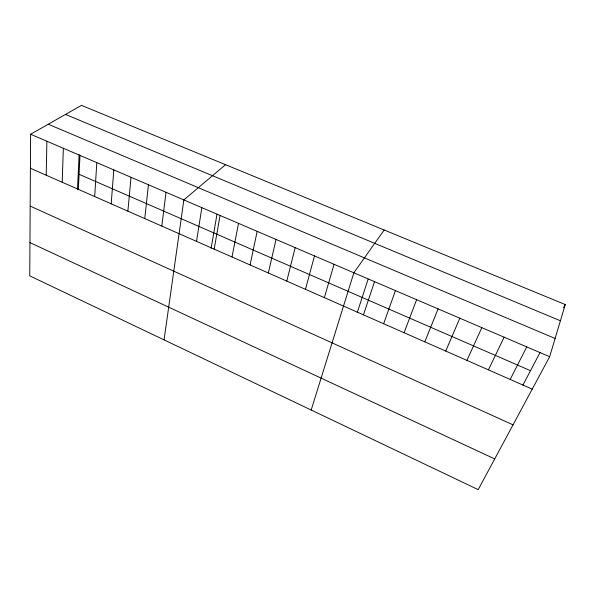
<?xml version="1.0" encoding="UTF-8"?>
<svg xmlns="http://www.w3.org/2000/svg" width="595" height="595" viewBox="0 0 595 595"><rect width="100%" height="100%" fill="white"/><g stroke="black" fill="none" stroke-linecap="round" stroke-linejoin="round"><path stroke-width="0.89" d="M30.613 134.247L29.75 275.857L478.194 489.64L549.654 356.717L565.25 304.551L81.463 105.36L30.613 134.247L549.654 356.717M46.217 175.213L46.886 141.223M62.2 182.249L63.345 148.274M77.484 189.455L79.128 154.685M78.354 189.359L79.983 155.407M94.679 196.543L96.806 162.621M111.191 203.81L113.823 169.91M127.88 211.158L131.026 177.288M144.756 218.588L148.43 184.748M161.818 226.1L166.035 192.289M164.064 339.886L183.848 199.92L225.557 164.689M196.521 241.369L201.861 207.648M211.121 248.293L216.989 214.326M214.163 249.141L220.083 215.457M232.013 256.995L238.521 223.356M250.064 264.939L257.174 231.351M268.323 272.979L276.05 239.443M286.79 281.108L295.157 247.632M305.48 289.334L314.487 255.917M324.379 297.649L334.055 264.306M311.185 410.022L353.854 272.793L384.184 229.997M357.216 312.628L368.149 279.122M363.456 314.852L374.515 281.651M383.641 323.732L395.437 290.613M404.079 332.731L416.619 299.694M424.771 341.842L438.084 308.894M445.722 351.065L459.816 318.206M466.941 360.399L481.838 327.644M488.428 369.859L504.144 337.209M510.183 379.439L526.754 346.9M522.841 385.248L540.096 352.418M563.562 307.764L565.25 304.551M65.51 114.419L560.401 320.772M48.247 124.229L555.105 338.481M78.22 173.926L530.495 370.685M30.405 168.251L532.228 389.137M30.174 206.101L513.031 424.845M29.951 242.611L494.713 458.923"/></g></svg>
